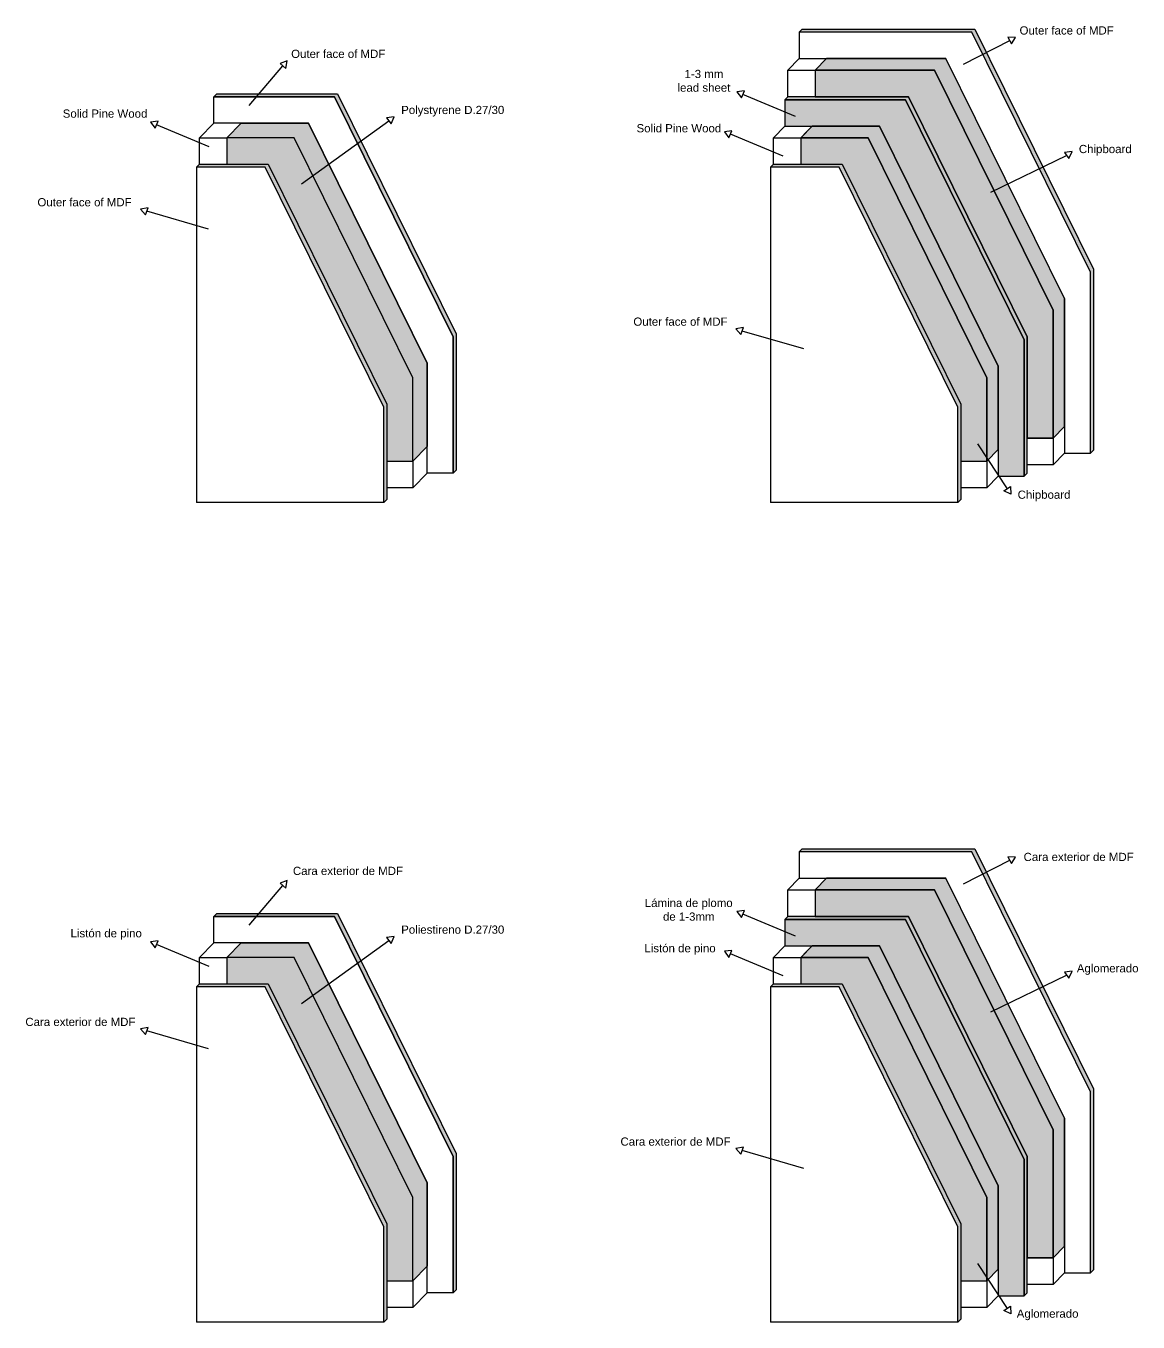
# Model space of a CAD drawing. Header units: millimetres. Extents: x 375 to 19686, y 637 to 5744.
# Drawn here: x 4575 to 8645, y 1000 to 5744 of the extents above; entities that cross this region are included whole.
import ezdxf

# ---------------------------------------------------------------- set-up
doc = ezdxf.new("R2010")
doc.units = ezdxf.units.MM
doc.layers.add('Capa1', color=252, linetype='Continuous')
doc.layers.add('Capa2', color=251, linetype='Continuous')
doc.styles.get("Standard").update_dxf_attribs({"font": 'txt.shx'})
pattern_1 = [(37.5, (-182.49, 384.66), (-0.320006, 9.788265), [0, -7.7216, 0, -8.636, 0, -8.255]), (7.5, (-182.49, 384.66), (8.990466, 14.336502), [0, -4.1656, 0, -6.9596, 0, -2.667]), (327.5, (-188.7385, 384.66), (15.819847, 0.028744), [0, -2.54, 0, -9.144, 0, -11.938]), (317.5, (-188.739, 384.66), (15.27113, 4.458586), [0, -1.27, 0, -5.9944, 0, -6.858])]
pattern_2 = [(37.5, (-182.49, 3384.66), (-0.320006, 9.788265), [0, -7.7216, 0, -8.636, 0, -8.255]), (7.5, (-182.49, 3384.66), (8.990466, 14.336502), [0, -4.1656, 0, -6.9596, 0, -2.667]), (327.5, (-188.7385, 3384.66), (15.819847, 0.028744), [0, -2.54, 0, -9.144, 0, -11.938]), (317.5, (-188.739, 3384.66), (15.27113, 4.458586), [0, -1.27, 0, -5.9944, 0, -6.858])]
pattern_3 = [(37.5, (0, 3000), (-0.48001, 14.682397), [0, -11.5824, 0, -12.954, 0, -12.3825]), (7.5, (0, 3000), (13.4857, 21.504753), [0, -6.2484, 0, -10.4394, 0, -4.0005]), (327.5, (-9.373, 3000), (23.729771, 0.043116), [0, -3.81, 0, -13.716, 0, -17.907]), (317.5, (-9.373, 3000), (22.906694, 6.68788), [0, -1.905, 0, -8.9916, 0, -10.287])]
pattern_4 = [(0, (0, 3000), (5.588, 2.54), [38.1, -5.08, 12.7, -2.54]), (0, (3.3782, 3001.27), (-2.54, 3.3782), [7.62, -0.8382, 15.24, -1.905]), (0, (1.27, 3002.159), (13.208, 1.7018), [20.32, -3.556, 10.16, -2.54])]

msp = doc.modelspace()

# ---------------------------------------------------------------- hatches: boundary and pattern name
at = {"layer": 'Capa1'}
for points in [[(8047.789, 5731.944), (8481.985, 4853.584), (8481.985, 4190.882), (8471.335, 4180.047), (8471.335, 4842.749), (8037.139, 5721.108), (7404.868, 5721.108), (7415.518, 5731.944)], [(5263.084, 5484.776), (5273.734, 5495.612), (5715.508, 5495.612), (5704.858, 5484.776)], [(6139.053, 4106.697), (6139.053, 4606.416), (5704.858, 5484.776), (5715.508, 5495.612), (6149.703, 4617.252), (6149.703, 4117.533)], [(5885.472, 4000), (5885.472, 4348.413), (5451.277, 5226.773), (5200, 5226.773), (5210.65, 5237.609), (5461.927, 5237.609), (5896.122, 4359.249), (5896.122, 4010.836)], [(7985.472, 4000), (7985.472, 4348.413), (7551.277, 5226.773), (7300, 5226.773), (7310.65, 5237.609), (7561.927, 5237.609), (7996.122, 4359.249), (7996.122, 4010.836)], [(8047.789, 2731.944), (8481.985, 1853.584), (8481.985, 1190.882), (8471.335, 1180.047), (8471.335, 1842.749), (8037.139, 2721.108), (7404.868, 2721.108), (7415.518, 2731.944)], [(5263.084, 2484.776), (5273.734, 2495.612), (5715.508, 2495.612), (5704.858, 2484.776)], [(6139.053, 1106.697), (6139.053, 1606.416), (5704.858, 2484.776), (5715.508, 2495.612), (6149.703, 1617.252), (6149.703, 1117.533)], [(5885.472, 1000), (5885.472, 1348.413), (5451.277, 2226.773), (5200, 2226.773), (5210.65, 2237.609), (5461.927, 2237.609), (5896.122, 1359.249), (5896.122, 1010.836)], [(7985.472, 1000), (7985.472, 1348.413), (7551.277, 2226.773), (7300, 2226.773), (7310.65, 2237.609), (7561.927, 2237.609), (7996.122, 1359.249), (7996.122, 1010.836)]]:
    msp.add_hatch(color=256, dxfattribs=at).paths.add_polyline_path(points)
h = msp.add_hatch(dxfattribs=at)
h.set_pattern_fill('AR-SAND', color=256, scale=0.3, style=0)
h.set_pattern_definition(pattern_3)
h.paths.add_polyline_path([(7504.868, 5624.199), (7463.084, 5581.686), (7900.106, 5581.686), (8334.302, 4703.326), (8334.302, 4235.699), (8376.086, 4278.212), (8376.086, 4745.839), (7941.891, 5624.199)])
h = msp.add_hatch(dxfattribs=at)
h.set_pattern_fill('AR-SAND', color=256, scale=0.3, style=0)
h.set_pattern_definition([(37.5, (20.892, 3021.257), (-0.48001, 14.682397), [0, -11.5824, 0, -12.954, 0, -12.3825]), (7.5, (20.892, 3021.257), (13.4857, 21.504753), [0, -6.2484, 0, -10.4394, 0, -4.0005]), (327.5, (11.52, 3021.257), (23.729771, 0.043116), [0, -3.81, 0, -13.716, 0, -17.907]), (317.5, (11.52, 3021.257), (22.906694, 6.68788), [0, -1.905, 0, -8.9916, 0, -10.287])])
h.paths.add_polyline_path([(7804.858, 5484.776), (8239.053, 4606.416), (8239.053, 4235.699), (8334.302, 4235.699), (8334.302, 4703.326), (7900.106, 5581.686), (7463.084, 5581.686), (7463.084, 5484.776)])
h = msp.add_hatch(dxfattribs=at)
h.set_pattern_fill('AR-SAND', color=256, scale=0.2, style=0)
h.set_pattern_definition(pattern_2)
edge = h.paths.add_edge_path()
edge.add_line((5310.65, 5334.518), (5363.084, 5387.867))
edge.add_line((5363.084, 5387.867), (5609.609, 5387.867))
edge.add_line((5609.609, 5387.867), (6043.805, 4509.507))
edge.add_line((6043.805, 4509.507), (6043.805, 4204.862))
edge.add_line((6043.805, 4204.862), (5991.371, 4151.514))
edge.add_line((5991.371, 4151.514), (5991.371, 4456.158))
edge.add_line((5991.371, 4456.158), (5557.175, 5334.518))
edge.add_line((5557.175, 5334.518), (5310.65, 5334.518))
edge.add_line((5310.65, 5334.518), (5363.084, 5387.867))
h = msp.add_hatch(dxfattribs=at)
h.set_pattern_fill('AR-SAND', color=256, scale=0.3, style=0)
h.set_pattern_definition(pattern_3)
h.paths.add_polyline_path([(7452.434, 5377.031), (7410.65, 5334.518), (7657.175, 5334.518), (8091.371, 4456.158), (8091.371, 4151.514), (8133.155, 4194.027), (8133.155, 4498.671), (7698.959, 5377.031)])
h = msp.add_hatch(dxfattribs=at)
h.set_pattern_fill('AR-SAND', color=256, scale=0.2, style=0)
h.set_pattern_definition(pattern_2)
h.paths.add_polyline_path([(5310.65, 5334.518), (5310.65, 5237.609), (5461.927, 5237.609), (5896.122, 4359.249), (5896.122, 4151.514), (5991.371, 4151.514), (5991.371, 4456.158), (5557.175, 5334.518)])
h = msp.add_hatch(dxfattribs=at)
h.set_pattern_fill('AR-SAND', color=256, scale=0.3, style=0)
h.set_pattern_definition([(37.5, (3411.612, 3384.66), (-0.48001, 14.682397), [0, -11.5824, 0, -12.954, 0, -12.3825]), (7.5, (3411.612, 3384.66), (13.4857, 21.50475), [0, -6.2484, 0, -10.4394, 0, -4.0005]), (327.5, (3402.239, 3384.66), (23.72977, 0.043116), [0, -3.81, 0, -13.716, 0, -17.907]), (317.5, (3402.24, 3384.66), (22.90669, 6.68788), [0, -1.905, 0, -8.9916, 0, -10.287])])
h.paths.add_polyline_path([(7410.65, 5334.518), (7410.65, 5237.609), (7561.927, 5237.609), (7996.122, 4359.249), (7996.122, 4151.514), (8091.371, 4151.514), (8091.371, 4456.158), (7657.175, 5334.518)])
h = msp.add_hatch(dxfattribs=at)
h.set_pattern_fill('AR-SAND', color=256, scale=0.3, style=0)
h.paths.add_polyline_path([(7504.868, 2624.199), (7463.084, 2581.686), (7900.106, 2581.686), (8334.302, 1703.326), (8334.302, 1235.699), (8376.086, 1278.212), (8376.086, 1745.839), (7941.891, 2624.199)])
h = msp.add_hatch(dxfattribs=at)
h.set_pattern_fill('AR-SAND', color=256, scale=0.3, style=0)
h.set_pattern_definition([(37.5, (20.892, 21.257), (-0.48001, 14.682397), [0, -11.5824, 0, -12.954, 0, -12.3825]), (7.5, (20.892, 21.257), (13.4857, 21.504753), [0, -6.2484, 0, -10.4394, 0, -4.0005]), (327.5, (11.52, 21.257), (23.729771, 0.043116), [0, -3.81, 0, -13.716, 0, -17.907]), (317.5, (11.52, 21.257), (22.906694, 6.68788), [0, -1.905, 0, -8.9916, 0, -10.287])])
h.paths.add_polyline_path([(7804.858, 2484.776), (8239.053, 1606.416), (8239.053, 1235.699), (8334.302, 1235.699), (8334.302, 1703.326), (7900.106, 2581.686), (7463.084, 2581.686), (7463.084, 2484.776)])
h = msp.add_hatch(dxfattribs=at)
h.set_pattern_fill('AR-SAND', color=256, scale=0.2, style=0)
h.set_pattern_definition(pattern_1)
edge = h.paths.add_edge_path()
edge.add_line((5310.65, 2334.518), (5363.084, 2387.867))
edge.add_line((5363.084, 2387.867), (5609.609, 2387.867))
edge.add_line((5609.609, 2387.867), (6043.805, 1509.507))
edge.add_line((6043.805, 1509.507), (6043.805, 1204.862))
edge.add_line((6043.805, 1204.862), (5991.371, 1151.514))
edge.add_line((5991.371, 1151.514), (5991.371, 1456.158))
edge.add_line((5991.371, 1456.158), (5557.175, 2334.518))
edge.add_line((5557.175, 2334.518), (5310.65, 2334.518))
edge.add_line((5310.65, 2334.518), (5363.084, 2387.867))
h = msp.add_hatch(dxfattribs=at)
h.set_pattern_fill('AR-SAND', color=256, scale=0.3, style=0)
h.paths.add_polyline_path([(7452.434, 2377.031), (7410.65, 2334.518), (7657.175, 2334.518), (8091.371, 1456.158), (8091.371, 1151.514), (8133.155, 1194.027), (8133.155, 1498.671), (7698.959, 2377.031)])
h = msp.add_hatch(dxfattribs=at)
h.set_pattern_fill('AR-SAND', color=256, scale=0.2, style=0)
h.set_pattern_definition(pattern_1)
h.paths.add_polyline_path([(5310.65, 2334.518), (5310.65, 2237.609), (5461.927, 2237.609), (5896.122, 1359.249), (5896.122, 1151.514), (5991.371, 1151.514), (5991.371, 1456.158), (5557.175, 2334.518)])
h = msp.add_hatch(dxfattribs=at)
h.set_pattern_fill('AR-SAND', color=256, scale=0.3, style=0)
h.set_pattern_definition([(37.5, (3411.612, 384.66), (-0.48001, 14.682397), [0, -11.5824, 0, -12.954, 0, -12.3825]), (7.5, (3411.612, 384.66), (13.4857, 21.50475), [0, -6.2484, 0, -10.4394, 0, -4.0005]), (327.5, (3402.239, 384.66), (23.72977, 0.043116), [0, -3.81, 0, -13.716, 0, -17.907]), (317.5, (3402.24, 384.66), (22.90669, 6.68788), [0, -1.905, 0, -8.9916, 0, -10.287])])
h.paths.add_polyline_path([(7410.65, 2334.518), (7410.65, 2237.609), (7561.927, 2237.609), (7996.122, 1359.249), (7996.122, 1151.514), (8091.371, 1151.514), (8091.371, 1456.158), (7657.175, 2334.518)])
at = {"layer": 'Capa2'}
h = msp.add_hatch(dxfattribs=at)
h.set_pattern_fill('AR-RROOF', color=256, scale=0.1, style=0)
h.set_pattern_definition(pattern_4)
h.paths.add_polyline_path([(7363.084, 5484.776), (7352.434, 5473.941), (7794.208, 5473.941), (8228.403, 4595.581), (8228.403, 4095.862), (8239.053, 4106.697), (8239.053, 4606.416), (7804.858, 5484.776)])
h = msp.add_hatch(dxfattribs=at)
h.set_pattern_fill('AR-RROOF', color=256, scale=0.1, style=0)
h.set_pattern_definition(pattern_4)
h.paths.add_polyline_path([(7352.434, 5473.941), (7352.434, 5377.031), (7698.959, 5377.031), (8133.155, 4498.671), (8133.155, 4095.862), (8228.403, 4095.862), (8228.403, 4595.581), (7794.208, 5473.941)])
h = msp.add_hatch(dxfattribs=at)
h.set_pattern_fill('AR-RROOF', color=256, scale=0.1, style=0)
h.paths.add_polyline_path([(7363.084, 2484.776), (7352.434, 2473.941), (7794.208, 2473.941), (8228.403, 1595.581), (8228.403, 1095.862), (8239.053, 1106.697), (8239.053, 1606.416), (7804.858, 2484.776)])
h = msp.add_hatch(dxfattribs=at)
h.set_pattern_fill('AR-RROOF', color=256, scale=0.1, style=0)
h.paths.add_polyline_path([(7352.434, 2473.941), (7352.434, 2377.031), (7698.959, 2377.031), (8133.155, 1498.671), (8133.155, 1095.862), (8228.403, 1095.862), (8228.403, 1595.581), (7794.208, 2473.941)])

# ---------------------------------------------------------------- linework, layer by layer
for p, q in [((7404.868, 5721.108), (7404.868, 5624.199)), ((8005.925, 5604.186), (8175.666, 5690.429)), ((7363.084, 5581.686), (7404.868, 5624.199)), ((7404.868, 5624.199), (7941.891, 5624.199)), ((5392.333, 5452.488), (5515.895, 5597.341)), ((7363.084, 5484.776), (7363.084, 5581.686)), ((7363.084, 5581.686), (7463.084, 5581.686)), ((5263.084, 5484.776), (5273.734, 5495.612)), ((5704.858, 5484.776), (5263.084, 5484.776)), ((5273.734, 5495.612), (5715.508, 5495.612)), ((6139.053, 4606.416), (5704.858, 5484.776)), ((5715.508, 5495.612), (6149.703, 4617.252)), ((7391.876, 5412.538), (7199.405, 5493.276)), ((5246.14, 5301.598), (5053.669, 5382.336)), ((5210.65, 5334.518), (5263.084, 5387.867)), ((5583.616, 5166.345), (5903.214, 5396.685)), ((7310.65, 5334.518), (7352.434, 5377.031)), ((7352.434, 5377.031), (7452.434, 5377.031)), ((5210.65, 5237.609), (5210.65, 5334.518)), ((5210.65, 5334.518), (5310.65, 5334.518)), ((7346.14, 5266.846), (7153.669, 5347.584)), ((7310.65, 5237.609), (7310.65, 5334.518)), ((7310.65, 5334.518), (7410.65, 5334.518)), ((7410.65, 5334.518), (7431.542, 5355.775)), ((8105.939, 5135.899), (8383.894, 5269.788)), ((5200, 5226.773), (5200, 4000)), ((7300, 5226.773), (7300, 4000)), ((5243.821, 5000.12), (5018.083, 5065.423)), ((8376.086, 4745.839), (8376.086, 4180.047)), ((6139.053, 4106.697), (6139.053, 4606.416)), ((6149.703, 4617.252), (6149.703, 4117.533)), ((7421.744, 4562.093), (7196.006, 4627.396)), ((8133.155, 4498.671), (8133.155, 4095.862)), ((8334.302, 4235.699), (8239.053, 4235.699)), ((8334.302, 4235.699), (8334.302, 4137.534)), ((8057.892, 4214.671), (8166.24, 4050.171)), ((8091.371, 4151.514), (8133.155, 4194.027)), ((8334.302, 4137.534), (8376.086, 4180.047)), ((8376.086, 4180.047), (8471.335, 4180.047)), ((5991.371, 4151.514), (5991.371, 4053.349)), ((8091.371, 4151.514), (8091.371, 4053.349)), ((8334.302, 4137.534), (8239.053, 4137.534)), ((5991.371, 4053.349), (6043.805, 4106.697)), ((6149.703, 4117.533), (6139.053, 4106.697)), ((8091.371, 4053.349), (8133.155, 4095.862)), ((5991.371, 4053.349), (5896.122, 4053.349)), ((8091.371, 4053.349), (7996.122, 4053.349)), ((5885.472, 4000), (5200, 4000)), ((7985.472, 4000), (7300, 4000)), ((7404.868, 2721.108), (7404.868, 2624.199)), ((8005.925, 2604.186), (8175.666, 2690.429)), ((7363.084, 2581.686), (7404.868, 2624.199)), ((7404.868, 2624.199), (7941.891, 2624.199)), ((5392.333, 2452.488), (5515.895, 2597.341)), ((7363.084, 2484.776), (7363.084, 2581.686)), ((7363.084, 2581.686), (7463.084, 2581.686)), ((5263.084, 2484.776), (5273.734, 2495.612)), ((5704.858, 2484.776), (5263.084, 2484.776)), ((5273.734, 2495.612), (5715.508, 2495.612)), ((6139.053, 1606.416), (5704.858, 2484.776)), ((5715.508, 2495.612), (6149.703, 1617.252)), ((7391.876, 2412.538), (7199.405, 2493.276)), ((5246.14, 2301.598), (5053.669, 2382.336)), ((5210.65, 2334.518), (5263.084, 2387.867)), ((5583.616, 2166.345), (5903.214, 2396.685)), ((7310.65, 2334.518), (7352.434, 2377.031)), ((7352.434, 2377.031), (7452.434, 2377.031)), ((5210.65, 2237.609), (5210.65, 2334.518)), ((5210.65, 2334.518), (5310.65, 2334.518)), ((7346.14, 2266.846), (7153.669, 2347.584)), ((7310.65, 2237.609), (7310.65, 2334.518)), ((7310.65, 2334.518), (7410.65, 2334.518)), ((7410.65, 2334.518), (7431.542, 2355.775)), ((8105.939, 2135.899), (8383.894, 2269.788)), ((5200, 2226.773), (5200, 1000)), ((7300, 2226.773), (7300, 1000)), ((5243.821, 2000.12), (5018.083, 2065.423)), ((8376.086, 1745.839), (8376.086, 1180.047)), ((6149.703, 1617.252), (6149.703, 1117.533)), ((7421.744, 1562.093), (7196.006, 1627.396)), ((6139.053, 1106.697), (6139.053, 1606.416)), ((8133.155, 1498.671), (8133.155, 1095.862)), ((8334.302, 1235.699), (8239.053, 1235.699)), ((8334.302, 1235.699), (8334.302, 1137.534)), ((8057.892, 1214.671), (8166.24, 1050.171)), ((8091.371, 1151.514), (8133.155, 1194.027)), ((5991.371, 1151.514), (5991.371, 1053.349)), ((8091.371, 1151.514), (8091.371, 1053.349)), ((8334.302, 1137.534), (8376.086, 1180.047)), ((8376.086, 1180.047), (8471.335, 1180.047)), ((5991.371, 1053.349), (6043.805, 1106.697)), ((6149.703, 1117.533), (6139.053, 1106.697)), ((8091.371, 1053.349), (8133.155, 1095.862)), ((8334.302, 1137.534), (8239.053, 1137.534)), ((5991.371, 1053.349), (5896.122, 1053.349)), ((8091.371, 1053.349), (7996.122, 1053.349)), ((5885.472, 1000), (5200, 1000)), ((7985.472, 1000), (7300, 1000))]:
    msp.add_line(p, q)
for points in [[(8047.789, 5731.944), (8481.985, 4853.584), (8481.985, 4190.882), (8471.335, 4180.047), (8471.335, 4842.749), (8037.139, 5721.108), (7404.868, 5721.108), (7415.518, 5731.944)], [(8197.335, 5701.438), (8169.31, 5702.939), (8182.023, 5677.919)], [(5531.668, 5615.832), (5505.219, 5606.448), (5526.571, 5588.235)], [(7804.858, 5484.776), (8239.053, 4606.416), (8239.053, 4235.699), (8334.302, 4235.699), (8334.302, 4703.326), (7900.106, 5581.686), (7463.084, 5581.686), (7463.084, 5484.776)], [(7176.992, 5502.677), (7193.977, 5480.336), (7204.833, 5506.216)], [(6139.053, 4106.697), (6043.805, 4106.697), (6043.805, 4509.507), (5609.609, 5387.867), (5263.084, 5387.867), (5263.084, 5484.776), (5704.858, 5484.776), (6139.053, 4606.416)], [(7363.084, 5484.776), (7352.434, 5473.941), (7794.208, 5473.941), (8228.403, 4595.581), (8228.403, 4095.862), (8239.053, 4106.697), (8239.053, 4606.416), (7804.858, 5484.776), (7363.084, 5484.776)], [(5922.946, 5410.875), (5895.021, 5408.077), (5911.407, 5385.292)], [(5031.256, 5391.737), (5048.241, 5369.396), (5059.097, 5395.276)], [(7131.256, 5356.985), (7148.241, 5334.644), (7159.097, 5360.524)], [(8403.626, 5283.979), (8375.702, 5281.181), (8392.087, 5258.396)], [(5885.472, 4000), (5885.472, 4348.413), (5451.277, 5226.773), (5200, 5226.773), (5210.65, 5237.609), (5461.927, 5237.609), (5896.122, 4359.249), (5896.122, 4010.836)], [(7985.472, 4000), (7985.472, 4348.413), (7551.277, 5226.773), (7300, 5226.773), (7310.65, 5237.609), (7561.927, 5237.609), (7996.122, 4359.249), (7996.122, 4010.836)], [(4995.217, 5073.659), (5013.328, 5052.221), (5022.838, 5078.625)], [(7173.139, 4635.632), (7191.251, 4614.193), (7200.761, 4640.598)], [(8179.63, 4029.887), (8154.529, 4042.44), (8177.951, 4057.902)], [(8047.789, 2731.944), (8481.985, 1853.584), (8481.985, 1190.882), (8471.335, 1180.047), (8471.335, 1842.749), (8037.139, 2721.108), (7404.868, 2721.108), (7415.518, 2731.944)], [(8197.335, 2701.438), (8169.31, 2702.939), (8182.023, 2677.919)], [(5531.668, 2615.832), (5505.219, 2606.448), (5526.571, 2588.235)], [(7804.858, 2484.776), (8239.053, 1606.416), (8239.053, 1235.699), (8334.302, 1235.699), (8334.302, 1703.326), (7900.106, 2581.686), (7463.084, 2581.686), (7463.084, 2484.776)], [(6139.053, 1106.697), (6043.805, 1106.697), (6043.805, 1509.507), (5609.609, 2387.867), (5263.084, 2387.867), (5263.084, 2484.776), (5704.858, 2484.776), (6139.053, 1606.416)], [(7176.992, 2502.677), (7193.977, 2480.336), (7204.833, 2506.216)], [(7363.084, 2484.776), (7352.434, 2473.941), (7794.208, 2473.941), (8228.403, 1595.581), (8228.403, 1095.862), (8239.053, 1106.697), (8239.053, 1606.416), (7804.858, 2484.776), (7363.084, 2484.776)], [(5031.256, 2391.737), (5048.241, 2369.396), (5059.097, 2395.276)], [(5922.946, 2410.875), (5895.021, 2408.077), (5911.407, 2385.292)], [(7131.256, 2356.985), (7148.241, 2334.644), (7159.097, 2360.524)], [(8403.626, 2283.979), (8375.702, 2281.181), (8392.087, 2258.396)], [(5885.472, 1000), (5885.472, 1348.413), (5451.277, 2226.773), (5200, 2226.773), (5210.65, 2237.609), (5461.927, 2237.609), (5896.122, 1359.249), (5896.122, 1010.836)], [(7985.472, 1000), (7985.472, 1348.413), (7551.277, 2226.773), (7300, 2226.773), (7310.65, 2237.609), (7561.927, 2237.609), (7996.122, 1359.249), (7996.122, 1010.836)], [(4995.217, 2073.659), (5013.328, 2052.221), (5022.838, 2078.625)], [(7173.139, 1635.632), (7191.251, 1614.193), (7200.761, 1640.598)], [(8179.63, 1029.887), (8154.529, 1042.44), (8177.951, 1057.902)]]:
    msp.add_lwpolyline(points, close=True)
for points in [[(7504.868, 5624.199), (7463.084, 5581.686), (7900.106, 5581.686), (8334.302, 4703.326), (8334.302, 4235.699), (8376.086, 4278.212), (8376.086, 4745.839), (7941.891, 5624.199), (7504.868, 5624.199)], [(7352.434, 5473.941), (7352.434, 5377.031), (7698.959, 5377.031), (8133.155, 4498.671), (8133.155, 4095.862), (8228.403, 4095.862), (8228.403, 4595.581), (7794.208, 5473.941), (7352.434, 5473.941)], [(5310.65, 5334.518), (5363.084, 5387.867), (5609.609, 5387.867), (6043.805, 4509.507), (6043.805, 4204.862), (5991.371, 4151.514), (5991.371, 4456.158), (5557.175, 5334.518), (5310.65, 5334.518), (5363.084, 5387.867)], [(7452.434, 5377.031), (7410.65, 5334.518), (7657.175, 5334.518), (8091.371, 4456.158), (8091.371, 4151.514), (8133.155, 4194.027), (8133.155, 4498.671), (7698.959, 5377.031), (7452.434, 5377.031)], [(5310.65, 5334.518), (5310.65, 5237.609), (5461.927, 5237.609), (5896.122, 4359.249), (5896.122, 4151.514), (5991.371, 4151.514), (5991.371, 4456.158), (5557.175, 5334.518), (5310.65, 5334.518)], [(7410.65, 5334.518), (7410.65, 5237.609), (7561.927, 5237.609), (7996.122, 4359.249), (7996.122, 4151.514), (8091.371, 4151.514), (8091.371, 4456.158), (7657.175, 5334.518), (7410.65, 5334.518)], [(7504.868, 2624.199), (7463.084, 2581.686), (7900.106, 2581.686), (8334.302, 1703.326), (8334.302, 1235.699), (8376.086, 1278.212), (8376.086, 1745.839), (7941.891, 2624.199), (7504.868, 2624.199)], [(7352.434, 2473.941), (7352.434, 2377.031), (7698.959, 2377.031), (8133.155, 1498.671), (8133.155, 1095.862), (8228.403, 1095.862), (8228.403, 1595.581), (7794.208, 2473.941), (7352.434, 2473.941)], [(5310.65, 2334.518), (5363.084, 2387.867), (5609.609, 2387.867), (6043.805, 1509.507), (6043.805, 1204.862), (5991.371, 1151.514), (5991.371, 1456.158), (5557.175, 2334.518), (5310.65, 2334.518), (5363.084, 2387.867)], [(7452.434, 2377.031), (7410.65, 2334.518), (7657.175, 2334.518), (8091.371, 1456.158), (8091.371, 1151.514), (8133.155, 1194.027), (8133.155, 1498.671), (7698.959, 2377.031), (7452.434, 2377.031)], [(5310.65, 2334.518), (5310.65, 2237.609), (5461.927, 2237.609), (5896.122, 1359.249), (5896.122, 1151.514), (5991.371, 1151.514), (5991.371, 1456.158), (5557.175, 2334.518), (5310.65, 2334.518)], [(7410.65, 2334.518), (7410.65, 2237.609), (7561.927, 2237.609), (7996.122, 1359.249), (7996.122, 1151.514), (8091.371, 1151.514), (8091.371, 1456.158), (7657.175, 2334.518), (7410.65, 2334.518)]]:
    msp.add_lwpolyline(points)

# ---------------------------------------------------------------- texts
at = {"char_height": 30, "attachment_point": 1}
for s, insert, width in [('{\\fArial|b0|i0|c0|p34;Outer face of MDF}', (8211.607, 5742.466), 427.02956), ('{\\fArial|b0|i0|c0|p34;Outer face of MDF}', (5545.941, 5656.86), 427.02956), ('\\pxqc;{\\fArial|b0|i0|c0|p34;1-3 mm \\Plead sheet}', (6894.462, 5583.207), 324.27196), ('{\\fArial|b0|i0|c0|p34;Solid Pine Wood}', (4710.032, 5438.157), 334.63112), ('{\\fArial|b0|i0|c0|p34;Polystyrene D.27/30}', (5948.676, 5451.445), 480.78931), ('{\\fArial|b0|i0|c0|p34;Solid Pine Wood}', (6810.032, 5384.455), 334.63112), ('{\\fArial|b0|i0|c0|p34;Chipboard}', (8428.619, 5308.488), 480.78931), ('{\\fArial|b0|i0|c0|p34;Outer face of MDF}', (4617.466, 5113.693), 427.02956), ('{\\fArial|b0|i0|c0|p34;Outer face of MDF}', (6798.325, 4676.66), 427.02956), ('{\\fArial|b0|i0|c0|p34;Chipboard}', (8204.623, 4043.337), 480.78931), ('{\\fArial|b0|i0|c0|p34;Cara exterior de MDF}', (8226.405, 2717.483), 427.02956), ('{\\fArial|b0|i0|c0|p34;Cara exterior de MDF}', (5552.424, 2666.367), 427.02956), ('\\pxqc;{\\fArial|b0|i0|c0|p34;Lámina de plomo\\Pde 1-3mm}', (6838.838, 2549.097), 324.27196), ('{\\fArial|b0|i0|c0|p34;Listón de pino}', (4738.577, 2438.157), 297.52201), ('{\\fArial|b0|i0|c0|p34;Poliestireno D.27/30}', (5948.676, 2451.445), 480.78931), ('{\\fArial|b0|i0|c0|p34;Listón de pino}', (6838.577, 2383.356), 297.52201), ('{\\fArial|b0|i0|c0|p34;Aglomerado}', (8421.144, 2309.877), 480.78931), ('{\\fArial|b0|i0|c0|p34;Cara exterior de MDF}', (4573.221, 2113.693), 427.02956), ('{\\fArial|b0|i0|c0|p34;Cara exterior de MDF}', (6751.143, 1675.666), 427.02956), ('{\\fArial|b0|i0|c0|p34;Aglomerado}', (8201.274, 1045.926), 480.78931)]:
    msp.add_mtext(s, dxfattribs=dict(at, insert=insert, width=width))

doc.saveas('drawing.dxf')
